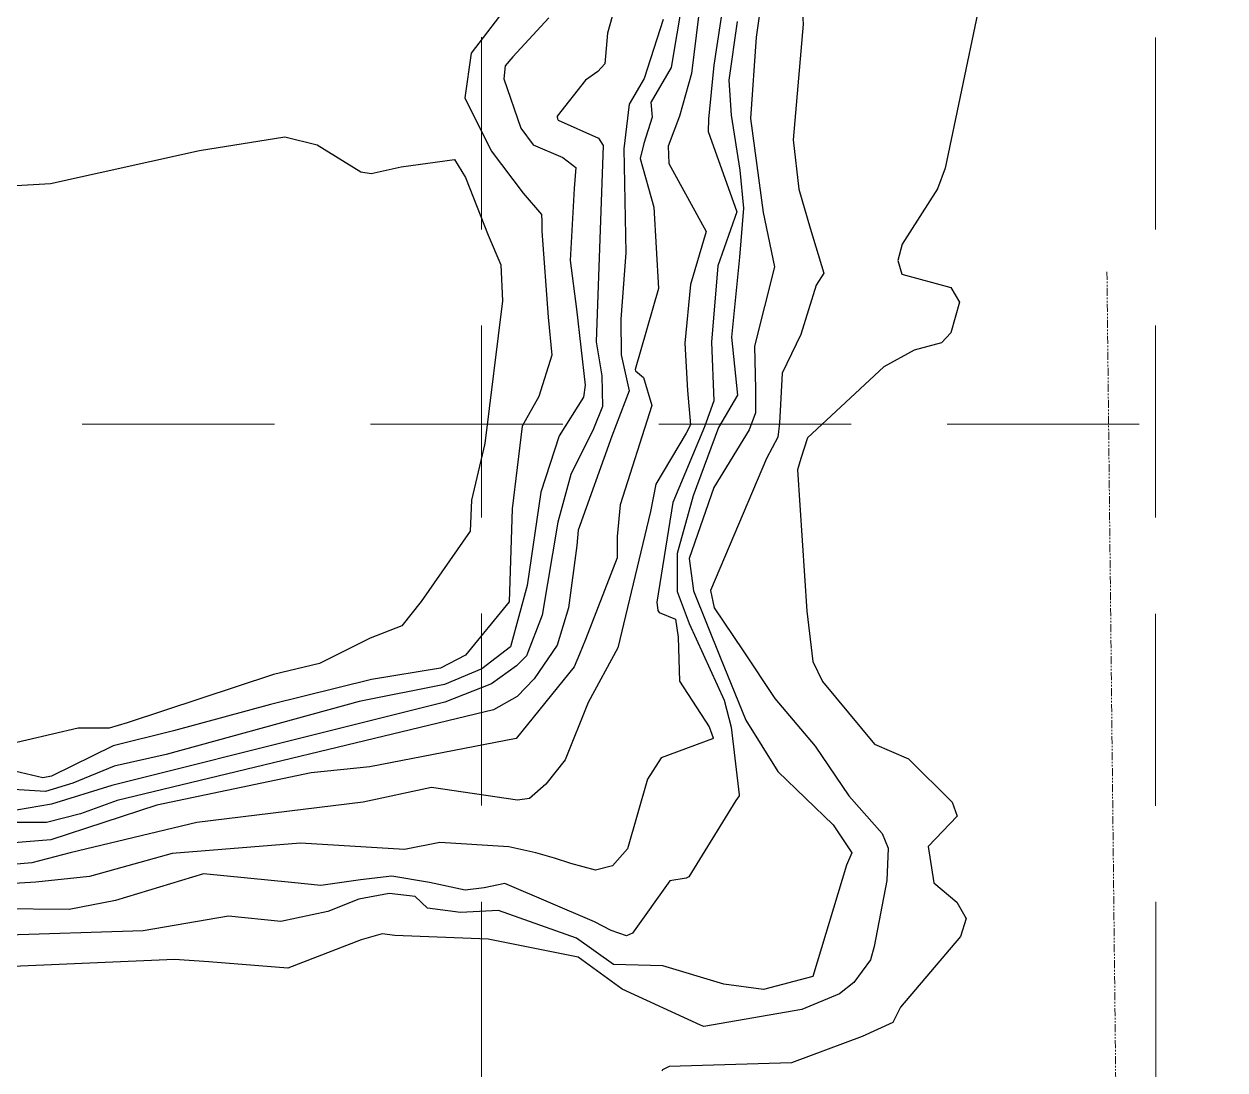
# Model space of a CAD drawing. Header units: inches. Extents: x 2520351 to 2523325, y 7106287 to 7111535.
# Drawn here: x 2521006 to 2521099.7, y 7109187.5 to 7109269.2 of the extents above; entities that cross this region are included whole.
import ezdxf

# ---------------------------------------------------------------- set-up
doc = ezdxf.new("R2010")
doc.units = ezdxf.units.IN
doc.header["$MEASUREMENT"] = 0
for name, pattern in [('DASHED', [0.75, 0.5, -0.25]), ('HIDDEN', [0.375, 0.25, -0.125]), ('Xbndy-SC$0$PHANTOM2', [1.25, 0.625, -0.125, 0.125, -0.125, 0.125, -0.125])]:
    doc.linetypes.add(name, pattern=pattern)
for name, color, linetype in [('1 SODDED LOT', 2, 'Continuous'), ('CONTOURS', 35, 'Continuous'), ('GRID', 254, 'DASHED'), ('XPAV-sc1$0$p-foc', 11, 'Continuous')]:
    doc.layers.add(name, color=color, linetype=linetype)
doc.layers.add('Xbndy-SC$0$ROW-EX', color=5, linetype='Xbndy-SC$0$PHANTOM2', lineweight=0)

msp = doc.modelspace()

# ---------------------------------------------------------------- hatches: boundary and pattern name
at = {"layer": '1 SODDED LOT'}
h = msp.add_hatch(dxfattribs=at)
h.set_pattern_fill('ANSI31', color=256, scale=60, style=0)
edge = h.paths.add_edge_path()
edge.add_line((2521746.39, 7107646.361), (2521744.857, 7107758.308))
edge.add_line((2521744.857, 7107758.308), (2521747.041, 7107758.371))
edge.add_line((2521747.041, 7107758.371), (2521750.993, 7107762.435))
edge.add_line((2521750.993, 7107762.435), (2521785.425, 7107762.909))
edge.add_arc((2521785.671, 7107745.012), 17.899, 0.16206, 90.78788, ccw=False)
edge.add_line((2521803.57, 7107745.062), (2521804.887, 7107727.462))
edge.add_line((2521804.887, 7107727.462), (2521805.021, 7107717.875))
edge.add_line((2521805.021, 7107717.875), (2521805.229, 7107706.444))
edge.add_line((2521805.229, 7107706.444), (2521804.255, 7107705.415))
edge.add_line((2521804.255, 7107705.415), (2521804.602, 7107688.817))
edge.add_arc((2521758.675, 7107687.857), 45.937, -68.34548, 1.1975, ccw=False)
edge.add_line((2521775.626, 7107645.162), (2521772.356, 7107644.147))
edge.add_line((2521772.356, 7107644.147), (2521769.801, 7107643.538))
edge.add_line((2521769.801, 7107643.538), (2521767.103, 7107643.059))
edge.add_line((2521767.103, 7107643.059), (2521762.919, 7107642.614))
edge.add_line((2521762.919, 7107642.614), (2521746.453, 7107642.343))
edge.add_line((2521746.453, 7107642.343), (2521746.39, 7107646.361))
h.paths.add_polyline_path([(2521496.414, 7107642.915), (2521494.874, 7107754.478), (2521494.861, 7107754.892), (2521544.439, 7107755.575), (2521546.495, 7107638.603), (2521496.435, 7107637.888)])
edge = h.paths.add_edge_path()
edge.add_line((2521560.396, 7107910.52), (2521558.068, 7108023.704))
edge.add_line((2521558.068, 7108023.704), (2521651.663, 7108025.618))
edge.add_line((2521651.663, 7108025.618), (2521653.092, 7108025.654))
edge.add_line((2521653.092, 7108025.654), (2521655.123, 7108025.667))
edge.add_arc((2521654.18, 7108007.323), 18.368, 20.57289, 87.05894, ccw=False)
edge.add_line((2521671.377, 7108013.778), (2521671.961, 7108011.767))
edge.add_line((2521671.961, 7108011.767), (2521672.237, 7108010.335))
edge.add_line((2521672.237, 7108010.335), (2521672.659, 7108004.674))
edge.add_line((2521672.659, 7108004.674), (2521673.881, 7107987.838))
edge.add_line((2521673.881, 7107987.838), (2521674.158, 7107971.914))
edge.add_line((2521674.158, 7107971.914), (2521673.188, 7107970.834))
edge.add_line((2521673.188, 7107970.834), (2521673.497, 7107955.693))
edge.add_arc((2521631.778, 7107952.336), 41.855, -86.28261, 4.59989, ccw=False)
edge.add_line((2521634.491, 7107910.57), (2521614.913, 7107910.129))
edge.add_line((2521614.913, 7107910.129), (2521613.934, 7107909.112))
edge.add_line((2521613.934, 7107909.112), (2521560.447, 7107908.05))
edge.add_line((2521560.447, 7107908.05), (2521560.396, 7107910.52))
edge = h.paths.add_edge_path()
edge.add_line((2521047.405, 7108212.414), (2521153.707, 7108190.412))
edge.add_line((2521153.707, 7108190.412), (2521165.446, 7108187.983))
edge.add_line((2521165.446, 7108187.983), (2521145.185, 7108096.358))
edge.add_line((2521145.185, 7108096.358), (2521144.821, 7108095.176))
edge.add_arc((2521127.579, 7108100.486), 18.041, 257.75564, 342.88236, ccw=False)
edge.add_line((2521123.753, 7108082.855), (2521105.242, 7108086.223))
edge.add_line((2521105.242, 7108086.223), (2521097.173, 7108087.699))
edge.add_line((2521097.173, 7108087.699), (2521093.78, 7108088.451))
edge.add_line((2521093.78, 7108088.451), (2521093.022, 7108089.642))
edge.add_line((2521093.022, 7108089.642), (2521042.142, 7108100.827))
edge.add_line((2521042.142, 7108100.827), (2521023.14, 7108104.634))
edge.add_line((2521023.14, 7108104.634), (2521047.405, 7108212.414))
edge = h.paths.add_edge_path()
edge.add_line((2521019.408, 7108035.323), (2521021.41, 7108042.834))
edge.add_arc((2521076.419, 7108028.177), 56.929, 107.20837, 165.07964, ccw=False)
edge.add_line((2521059.577, 7108082.557), (2521062.019, 7108082.754))
edge.add_line((2521062.019, 7108082.754), (2521063.44, 7108082.782))
edge.add_arc((2521064.202, 7108044.407), 38.382, 78.54986, 91.13831, ccw=False)
edge.add_line((2521071.822, 7108082.026), (2521087.223, 7108078.632))
edge.add_line((2521087.223, 7108078.632), (2521090.43, 7108077.926))
edge.add_line((2521090.43, 7108077.926), (2521091.623, 7108078.686))
edge.add_line((2521091.623, 7108078.686), (2521095.106, 7108077.899))
edge.add_line((2521095.106, 7108077.899), (2521098.913, 7108076.726))
edge.add_line((2521098.913, 7108076.726), (2521104.902, 7108074.861))
edge.add_line((2521104.902, 7108074.861), (2521106.435, 7108074.383))
edge.add_line((2521106.435, 7108074.383), (2521107.206, 7108074.186))
edge.add_arc((2521102.829, 7108057.051), 17.686, -2.7582, 75.67054, ccw=False)
edge.add_arc((2521095.727, 7108057.393), 24.796, 350.21743, 357.2418, ccw=False)
edge.add_arc((2521158.456, 7108041.567), 40.016, 163.12927, 313.48457)
edge.add_line((2521185.993, 7108012.533), (2521186.721, 7108013.235))
edge.add_line((2521186.721, 7108013.235), (2521188.445, 7108014.968))
edge.add_line((2521188.445, 7108014.968), (2521189.325, 7108015.758))
edge.add_line((2521189.325, 7108015.758), (2521190.385, 7108016.597))
edge.add_arc((2521201.331, 7108002.771), 17.635, 93.22761, 128.36895, ccw=False)
edge.add_line((2521200.338, 7108020.378), (2521226.997, 7108020.951))
edge.add_line((2521226.997, 7108020.951), (2521230.564, 7107901.292))
edge.add_line((2521230.564, 7107901.292), (2521209.571, 7107900.923))
edge.add_line((2521209.571, 7107900.923), (2521208.432, 7107900.956))
edge.add_arc((2521221.449, 7108343.748), 442.983, 261.09732, 268.31613, ccw=False)
edge.add_line((2521152.895, 7107906.102), (2521147.312, 7107907.176))
edge.add_line((2521147.312, 7107907.176), (2521141.416, 7107908.399))
edge.add_line((2521141.416, 7107908.399), (2521135.5, 7107909.751))
edge.add_line((2521135.5, 7107909.751), (2521130.222, 7107911.078))
edge.add_line((2521130.222, 7107911.078), (2521114.241, 7107915.613))
edge.add_line((2521114.241, 7107915.613), (2521091.683, 7107923.195))
edge.add_line((2521091.683, 7107923.195), (2521064.347, 7107932.482))
edge.add_line((2521064.347, 7107932.482), (2521052.414, 7107936.54))
edge.add_line((2521052.414, 7107936.54), (2521051.789, 7107937.809))
edge.add_line((2521051.789, 7107937.809), (2521044.552, 7107940.267))
edge.add_arc((2521050.146, 7107983.515), 43.608, 187.38848, 262.63049, ccw=False)
edge.add_line((2521006.899, 7107977.907), (2521006.811, 7107978.713))
edge.add_line((2521006.811, 7107978.713), (2521006.677, 7107980.351))
edge.add_line((2521006.677, 7107980.351), (2521006.608, 7107982.515))
edge.add_arc((2521037.369, 7107983.498), 30.777, 169.01425, 181.82938, ccw=False)
edge.add_line((2521007.156, 7107989.363), (2521012.965, 7108011.459))
edge.add_line((2521012.965, 7108011.459), (2521012.259, 7108012.664))
edge.add_line((2521012.259, 7108012.664), (2521018.185, 7108034.614))
edge.add_line((2521018.185, 7108034.614), (2521019.408, 7108035.323))
h.paths.add_polyline_path([(2521283.389, 7108006.111), (2521285.513, 7107902.422), (2521505.51, 7107906.911), (2521503.11, 7108022.567), (2521283.29, 7108018.112)])
edge = h.paths.add_edge_path()
edge.add_line((2521558.718, 7108049.829), (2521558.744, 7108061.743))
edge.add_line((2521558.744, 7108061.743), (2521556.727, 7108159.77))
edge.add_line((2521556.727, 7108159.77), (2521608.8, 7108160.833))
edge.add_line((2521608.8, 7108160.833), (2521609.822, 7108159.854))
edge.add_line((2521609.822, 7108159.854), (2521624.958, 7108160.166))
edge.add_arc((2521625.881, 7108115.424), 44.751, 8.83403, 91.18274, ccw=False)
edge.add_line((2521670.102, 7108122.297), (2521670.531, 7108101.583))
edge.add_line((2521670.531, 7108101.583), (2521671.542, 7108100.599))
edge.add_line((2521671.542, 7108100.599), (2521671.873, 7108084.532))
edge.add_line((2521671.873, 7108084.532), (2521671.149, 7108070.027))
edge.add_line((2521671.149, 7108070.027), (2521671.149, 7108068.798))
edge.add_arc((2521654.107, 7108068.798), 17.042, -87.20466, 0, ccw=False)
edge.add_line((2521654.938, 7108051.776), (2521653.538, 7108051.672))
edge.add_line((2521653.538, 7108051.672), (2521558.718, 7108049.829))
edge = h.paths.add_edge_path()
edge.add_line((2521506.883, 7108158.753), (2521219.57, 7108152.898))
edge.add_line((2521219.57, 7108152.898), (2521201.836, 7108151.717))
edge.add_line((2521201.836, 7108151.717), (2521198.484, 7108151.463))
edge.add_arc((2521199.959, 7108131.998), 19.521, 94.33253, 163.5555)
edge.add_line((2521181.236, 7108137.524), (2521171.402, 7108094.46))
edge.add_line((2521171.402, 7108094.46), (2521161.773, 7108088.501))
edge.add_line((2521161.773, 7108088.501), (2521156.087, 7108064.964))
edge.add_arc((2521177.507, 7108059.79), 22.036, 166.41911, 262.69127)
edge.add_line((2521174.704, 7108037.933), (2521175.55, 7108037.914))
edge.add_line((2521175.55, 7108037.914), (2521179.481, 7108042))
edge.add_line((2521179.481, 7108042), (2521402.459, 7108046.532))
edge.add_line((2521402.459, 7108046.532), (2521495.686, 7108048.451))
edge.add_line((2521495.686, 7108048.451), (2521499.765, 7108044.52))
edge.add_line((2521499.765, 7108044.52), (2521508.702, 7108044.689))
edge.add_line((2521508.702, 7108044.689), (2521508.635, 7108061.229))
edge.add_line((2521508.635, 7108061.229), (2521506.883, 7108158.753))
edge = h.paths.add_edge_path()
edge.add_line((2521610.936, 7108171.88), (2521608.463, 7108290.007))
edge.add_line((2521608.463, 7108290.007), (2521533.495, 7108288.349))
edge.add_line((2521533.495, 7108288.349), (2521484.86, 7108287.213))
edge.add_line((2521484.86, 7108287.213), (2521460.827, 7108286.207))
edge.add_line((2521460.827, 7108286.207), (2521429.898, 7108284.541))
edge.add_line((2521429.898, 7108284.541), (2521368.78, 7108281.064))
edge.add_line((2521368.78, 7108281.064), (2521349.227, 7108279.955))
edge.add_line((2521349.227, 7108279.955), (2521261.123, 7108274.979))
edge.add_line((2521261.123, 7108274.979), (2521220.998, 7108272.742))
edge.add_line((2521220.998, 7108272.742), (2521216.721, 7108276.518))
edge.add_line((2521216.721, 7108276.518), (2521216.674, 7108276.516))
edge.add_arc((2521217.41, 7108256.671), 19.858, 92.12205, 170.60401)
edge.add_line((2521197.818, 7108259.913), (2521204.225, 7108250.571))
edge.add_line((2521204.225, 7108250.571), (2521191.319, 7108184.432))
edge.add_line((2521191.319, 7108184.432), (2521191.258, 7108184.104))
edge.add_arc((2521208.222, 7108180.906), 17.264, 169.32161, 273.42071)
edge.add_line((2521209.252, 7108163.673), (2521219.729, 7108162.926))
edge.add_line((2521219.729, 7108162.926), (2521312.768, 7108164.869))
edge.add_line((2521312.768, 7108164.869), (2521481.29, 7108168.299))
edge.add_line((2521481.29, 7108168.299), (2521608.598, 7108170.834))
edge.add_line((2521608.598, 7108170.834), (2521609.574, 7108171.848))
edge.add_line((2521609.574, 7108171.848), (2521610.936, 7108171.88))
edge = h.paths.add_edge_path()
edge.add_line((2521627.164, 7108316.192), (2521544.243, 7108314.507))
edge.add_line((2521544.243, 7108314.507), (2521502.413, 7108313.513))
edge.add_line((2521502.413, 7108313.513), (2521481.254, 7108312.996))
edge.add_line((2521481.254, 7108312.996), (2521407.227, 7108309.178))
edge.add_line((2521407.227, 7108309.178), (2521291.903, 7108302.79))
edge.add_line((2521291.903, 7108302.79), (2521288.461, 7108418.472))
edge.add_line((2521288.461, 7108418.472), (2521407.146, 7108420.816))
edge.add_line((2521407.146, 7108420.816), (2521497.387, 7108422.631))
edge.add_line((2521497.387, 7108422.631), (2521603.375, 7108424.867))
edge.add_line((2521603.375, 7108424.867), (2521604.436, 7108423.878))
edge.add_line((2521604.436, 7108423.878), (2521620.177, 7108424.167))
edge.add_arc((2521620.99, 7108379.834), 44.34, 11.60944, 91.0508, ccw=False)
edge.add_line((2521664.423, 7108388.757), (2521665.181, 7108365.612))
edge.add_line((2521665.181, 7108365.612), (2521666.172, 7108364.622))
edge.add_line((2521666.172, 7108364.622), (2521666.533, 7108349.61))
edge.add_line((2521666.533, 7108349.61), (2521665.825, 7108330.765))
edge.add_line((2521665.825, 7108330.765), (2521665.778, 7108329.181))
edge.add_arc((2521648.754, 7108329.682), 17.032, 269.7677, 358.31346, ccw=False)
edge.add_line((2521648.685, 7108312.651), (2521631.32, 7108312.267))
edge.add_line((2521631.32, 7108312.267), (2521627.164, 7108316.192))
edge = h.paths.add_edge_path()
edge.add_line((2521256.271, 7108555.666), (2521264.443, 7108547.847))
edge.add_line((2521264.443, 7108547.847), (2521422.215, 7108551.081))
edge.add_line((2521422.215, 7108551.081), (2521439.596, 7108551.405))
edge.add_line((2521439.596, 7108551.405), (2521460.086, 7108551.785))
edge.add_line((2521460.086, 7108551.785), (2521478.534, 7108551.985))
edge.add_line((2521478.534, 7108551.985), (2521498.904, 7108551.846))
edge.add_line((2521498.904, 7108551.846), (2521515.268, 7108551.595))
edge.add_line((2521515.268, 7108551.595), (2521535.218, 7108551.011))
edge.add_line((2521535.218, 7108551.011), (2521558.631, 7108550.02))
edge.add_line((2521558.631, 7108550.02), (2521563.463, 7108549.768))
edge.add_line((2521563.463, 7108549.768), (2521600.095, 7108547.416))
edge.add_line((2521600.095, 7108547.416), (2521612.236, 7108546.594))
edge.add_line((2521612.236, 7108546.594), (2521642.874, 7108544.489))
edge.add_line((2521642.874, 7108544.489), (2521644.669, 7108544.413))
edge.add_arc((2521643.682, 7108526.182), 18.257, -0.20009, 86.90363, ccw=False)
edge.add_line((2521661.94, 7108526.119), (2521663.477, 7108497.644))
edge.add_line((2521663.477, 7108497.644), (2521662.44, 7108496.608))
edge.add_line((2521662.44, 7108496.608), (2521662.835, 7108477.013))
edge.add_arc((2521621.171, 7108477.796), 41.672, 279.50487, 358.92299, ccw=False)
edge.add_line((2521628.052, 7108436.696), (2521270.95, 7108428.024))
edge.add_line((2521270.95, 7108428.024), (2521264.411, 7108427.997))
edge.add_line((2521264.411, 7108427.997), (2521251.988, 7108428.739))
edge.add_line((2521251.988, 7108428.739), (2521250.556, 7108428.86))
edge.add_line((2521250.556, 7108428.86), (2521248.879, 7108429.139))
edge.add_arc((2521252.569, 7108446.617), 17.863, 178.69112, 258.07969, ccw=False)
edge.add_line((2521234.711, 7108447.025), (2521243.768, 7108528.417))
edge.add_line((2521243.768, 7108528.417), (2521236.524, 7108537.367))
edge.add_line((2521236.524, 7108537.367), (2521236.591, 7108537.816))
edge.add_arc((2521256.578, 7108535.542), 20.116, 94.18327, 173.50963, ccw=False)
edge.add_line((2521255.111, 7108555.604), (2521256.271, 7108555.666))
edge = h.paths.add_edge_path()
edge.add_line((2521107.583, 7108664.773), (2521108.643, 7108682.718))
edge.add_line((2521108.643, 7108682.718), (2521266.518, 7108685.938))
edge.add_line((2521266.518, 7108685.938), (2521268.399, 7108592.034))
edge.add_line((2521268.399, 7108592.034), (2521265.611, 7108582.097))
edge.add_line((2521265.611, 7108582.097), (2521265.597, 7108582.046))
edge.add_line((2521265.597, 7108582.046), (2521265.561, 7108582.066))
edge.add_arc((2521245.587, 7108545.891), 41.323, 61.0945, 134.84095)
edge.add_line((2521216.448, 7108575.192), (2521207.179, 7108580.343))
edge.add_line((2521207.179, 7108580.343), (2521107.583, 7108664.773))
h.paths.add_polyline_path([(2521338.51, 7108687.378), (2521340.739, 7108575.452), (2521409.853, 7108576.756), (2521462.547, 7108577.852), (2521498.107, 7108577.928), (2521524.424, 7108577.419), (2521561.995, 7108575.857), (2521619.962, 7108572.155), (2521620.684, 7108584.2), (2521618.441, 7108693.073)])
edge = h.paths.add_edge_path()
edge.add_line((2521675.61, 7108638.407), (2521787.532, 7108640.539))
edge.add_line((2521787.532, 7108640.539), (2521788.818, 7108582.436))
edge.add_arc((2521769.296, 7108582.004), 19.527, -91.27662, 1.26817, ccw=False)
edge.add_line((2521768.861, 7108562.482), (2521676.838, 7108568.346))
edge.add_line((2521676.838, 7108568.346), (2521675.61, 7108638.407))
h.paths.add_polyline_path([(2522089.451, 7108697.693), (2522087.414, 7108797.67), (2522087.403, 7108809.664), (2522141.635, 7108810.778), (2522144.555, 7108694.828), (2522090.785, 7108693.711), (2522089.797, 7108692.702), (2522089.514, 7108692.695)])
h.paths.add_polyline_path([(2522252.393, 7108801.047), (2522254.38, 7108696.131), (2522309.556, 7108697.171), (2522307.112, 7108814.19), (2522252.074, 7108813.05)])
edge = h.paths.add_edge_path()
edge.add_line((2522425.424, 7107990.854), (2522320.452, 7107988.695))
edge.add_line((2522320.452, 7107988.695), (2522321.282, 7107951.54))
edge.add_line((2522321.282, 7107951.54), (2522322.524, 7107935.368))
edge.add_arc((2522340.745, 7107935.671), 18.224, 180.95265, 266.0005)
edge.add_line((2522339.474, 7107917.491), (2522396.477, 7107918.219))
edge.add_line((2522396.477, 7107918.219), (2522404.404, 7107910.476))
edge.add_line((2522404.404, 7107910.476), (2522427.534, 7107910.705))
edge.add_arc((2522426.799, 7107930.516), 19.825, 272.12391, 358.3676)
edge.add_line((2522446.616, 7107929.951), (2522445.36, 7107990.966))
edge.add_line((2522445.36, 7107990.966), (2522425.424, 7107990.854))
h.paths.add_polyline_path([(2522420.673, 7108224.341), (2522421.867, 7108165.949), (2522317.909, 7108163.855), (2522317.732, 7108171.634), (2522316.695, 7108172.593), (2522315.734, 7108222.041)])
h.paths.add_polyline_path([(2522580.275, 7108243.425), (2522458.383, 7108240.38), (2522464.652, 7107967.07), (2522585.562, 7107967.983)])
edge = h.paths.add_edge_path()
edge.add_line((2522579.217, 7108296.92), (2522576.729, 7108417.389))
edge.add_line((2522576.729, 7108417.389), (2522469.653, 7108328.386))
edge.add_line((2522469.653, 7108328.386), (2522462.527, 7108321.446))
edge.add_line((2522462.527, 7108321.446), (2522462.715, 7108321.203))
edge.add_arc((2522430.81, 7108296.502), 40.35, 0.48766, 37.74739, ccw=False)
edge.add_line((2522471.158, 7108296.845), (2522579.217, 7108296.92))
h.paths.add_polyline_path([(2522576.351, 7108437.567), (2522444.997, 7108434.962), (2522443.716, 7108526.288), (2522442.611, 7108536.499), (2522453.203, 7108543.612), (2522459.719, 7108551.848), (2522464.202, 7108561.88), (2522465.588, 7108573.167), (2522464.178, 7108583.418), (2522459.796, 7108593.276), (2522456.298, 7108597.552), (2522461.815, 7108601.719), (2522466.364, 7108600.858), (2522572.932, 7108603.073)])
h.paths.add_polyline_path([(2522569.609, 7108767.997), (2522570.724, 7108713.033), (2522460.711, 7108710.69), (2522444.756, 7108711.11), (2522444.014, 7108745.997), (2522444.872, 7108752.496), (2522447.486, 7108758.013), (2522451.681, 7108762.454), (2522456.294, 7108765.05), (2522464.826, 7108769.188), (2522481.935, 7108766.158)])
h.paths.add_polyline_path([(2522560.757, 7109202.2), (2522446.332, 7109199.813), (2522434.274, 7109198.054), (2522437.503, 7109182.674), (2522439.657, 7109156.512), (2522441.43, 7109069.763), (2522437.53, 7109065.63), (2522437.823, 7109051.02), (2522439.59, 7109049.339), (2522563.76, 7109052.269)])

# ---------------------------------------------------------------- linework, layer by layer
at = {"layer": 'CONTOURS'}
for p, q in [((2521054.51, 7109278.91, 737), (2521051.53, 7109268.47, 737)), ((2521061.56, 7109277.17, 733), (2521059.84, 7109265.98, 733)), ((2521059.24, 7109274.56, 734), (2521058.1, 7109265.32, 734)), ((2521064.03, 7109274.32, 731), (2521063.15, 7109268.15, 731)), ((2521066.61, 7109272.55, 730), (2521066.81, 7109269.17, 730)), ((2521044.04, 7109271.02, 739), (2521040.89, 7109266.92, 739)), ((2521057.4, 7109271.07, 735), (2521056.5, 7109265.8, 735)), ((2521080.45, 7109270.12, 729), (2521077.89, 7109257.92, 729)), ((2521046.97, 7109269.68, 738), (2521044.14, 7109266.61, 738)), ((2521055.89, 7109269.53, 736), (2521054.41, 7109264.93, 736)), ((2521061.67, 7109269.38, 732), (2521061.02, 7109264.8, 732)), ((2521066.81, 7109269.17, 730), (2521066.02, 7109260.13, 730)), ((2521051.53, 7109268.47, 737), (2521051.33, 7109266.07, 737)), ((2521063.15, 7109268.15, 731), (2521062.69, 7109261.8, 731)), ((2521040.89, 7109266.92, 739), (2521040.41, 7109263.41, 739)), ((2521044.14, 7109266.61, 738), (2521043.56, 7109265.91, 738)), ((2521043.56, 7109265.91, 738), (2521043.44, 7109264.9, 738)), ((2521050.8, 7109265.48, 737), (2521049.83, 7109264.8, 737)), ((2521051.33, 7109266.07, 737), (2521050.8, 7109265.48, 737)), ((2521056.5, 7109265.8, 735), (2521054.95, 7109263.11, 735)), ((2521058.1, 7109265.32, 734), (2521057.17, 7109262, 734)), ((2521059.84, 7109265.98, 733), (2521059.43, 7109261.76, 733)), ((2521043.44, 7109264.9, 738), (2521044.78, 7109261.06, 738)), ((2521049.83, 7109264.8, 737), (2521047.62, 7109261.98, 737)), ((2521054.41, 7109264.93, 736), (2521053.23, 7109262.93, 736)), ((2521061.02, 7109264.8, 732), (2521061.19, 7109262.06, 732)), ((2521040.41, 7109263.41, 739), (2521042.47, 7109259.27, 739)), ((2521053.23, 7109262.93, 736), (2521052.81, 7109259.44, 736)), ((2521054.95, 7109263.11, 735), (2521054.92, 7109263.07, 735)), ((2521054.92, 7109263.07, 735), (2521055.03, 7109261.91, 735)), ((2521047.62, 7109261.98, 737), (2521047.61, 7109261.96, 737)), ((2521047.61, 7109261.96, 737), (2521047.61, 7109261.94, 737)), ((2521047.61, 7109261.94, 737), (2521047.62, 7109261.92, 737)), ((2521047.62, 7109261.92, 737), (2521047.63, 7109261.82, 737)), ((2521047.63, 7109261.82, 737), (2521047.65, 7109261.77, 737)), ((2521047.65, 7109261.77, 737), (2521047.7, 7109261.68, 737)), ((2521047.7, 7109261.68, 737), (2521050.85, 7109260.26, 737)), ((2521055.03, 7109261.91, 735), (2521054.37, 7109259.86, 735)), ((2521057.17, 7109262, 734), (2521056.28, 7109259.64, 734)), ((2521059.43, 7109261.76, 733), (2521059.4, 7109260.8, 733)), ((2521061.19, 7109262.06, 732), (2521061.86, 7109257.77, 732)), ((2521062.69, 7109261.8, 731), (2521063.7, 7109254.47, 731)), ((2521044.78, 7109261.06, 738), (2521045.73, 7109259.74, 738)), ((2521059.4, 7109260.8, 733), (2521061.63, 7109254.51, 733)), ((2521019.71, 7109259.32, 740), (2521026.35, 7109260.37, 740)), ((2521026.35, 7109260.37, 740), (2521028.88, 7109259.75, 740)), ((2521028.88, 7109259.75, 740), (2521032.3, 7109257.65, 740)), ((2521045.73, 7109259.74, 738), (2521048.06, 7109258.75, 738)), ((2521051.2, 7109259.7, 737), (2521050.66, 7109244.36, 737)), ((2521050.85, 7109260.26, 737), (2521051.2, 7109259.7, 737)), ((2521054.37, 7109259.86, 735), (2521054.09, 7109258.67, 735)), ((2521066.02, 7109260.13, 730), (2521066.47, 7109256.3, 730)), ((2521008.08, 7109256.74, 740), (2521019.71, 7109259.32, 740)), ((2521042.47, 7109259.27, 739), (2521044.95, 7109255.98, 739)), ((2521048.06, 7109258.75, 738), (2521049.07, 7109257.99, 738)), ((2521052.81, 7109259.44, 736), (2521052.96, 7109251.31, 736)), ((2521056.28, 7109259.64, 734), (2521056.32, 7109258.28, 734)), ((2521033.1, 7109257.52, 740), (2521035.45, 7109258.04, 740)), ((2521035.45, 7109258.04, 740), (2521039.6, 7109258.6, 740)), ((2521039.6, 7109258.6, 740), (2521040.47, 7109257.19, 740)), ((2521049.07, 7109257.99, 738), (2521048.94, 7109256.35, 738)), ((2521054.09, 7109258.67, 735), (2521055.15, 7109254.89, 735)), ((2521056.32, 7109258.28, 734), (2521059.25, 7109252.97, 734)), ((2521077.89, 7109257.92, 729), (2521077.29, 7109256.31, 729)), ((2521032.3, 7109257.65, 740), (2521033.1, 7109257.52, 740)), ((2521040.47, 7109257.19, 740), (2521042.23, 7109252.69, 740)), ((2521061.86, 7109257.77, 732), (2521062.16, 7109254.81, 732)), ((2521004.95, 7109256.55, 740), (2521008.08, 7109256.74, 740)), ((2521044.95, 7109255.98, 739), (2521046.39, 7109254.3, 739)), ((2521048.94, 7109256.35, 738), (2521048.63, 7109250.72, 738)), ((2521066.47, 7109256.3, 730), (2521067.35, 7109253.24, 730)), ((2521077.29, 7109256.31, 729), (2521074.54, 7109252, 729)), ((2521046.39, 7109254.3, 739), (2521046.41, 7109253.77, 739)), ((2521055.15, 7109254.89, 735), (2521055.53, 7109248.52, 735)), ((2521061.63, 7109254.51, 733), (2521060.16, 7109250.31, 733)), ((2521062.16, 7109254.81, 732), (2521061.84, 7109250.97, 732)), ((2521063.7, 7109254.47, 731), (2521064.58, 7109250.21, 731)), ((2521046.41, 7109253.77, 739), (2521046.42, 7109253.02, 739)), ((2521067.35, 7109253.24, 730), (2521068.43, 7109249.72, 730)), ((2521042.23, 7109252.69, 740), (2521043.22, 7109250.37, 740)), ((2521046.42, 7109253.02, 739), (2521046.91, 7109246.28, 739)), ((2521059.25, 7109252.97, 734), (2521058.03, 7109248.84, 734)), ((2521052.96, 7109251.31, 736), (2521052.59, 7109246.14, 736)), ((2521074.54, 7109252, 729), (2521074.21, 7109250.71, 729)), ((2521043.22, 7109250.37, 740), (2521043.35, 7109247.58, 740)), ((2521048.63, 7109250.72, 738), (2521049.12, 7109246.91, 738)), ((2521060.16, 7109250.31, 733), (2521059.67, 7109244.34, 733)), ((2521061.84, 7109250.97, 732), (2521061.21, 7109244.73, 732)), ((2521074.21, 7109250.71, 729), (2521074.51, 7109249.64, 729)), ((2521064.58, 7109250.21, 731), (2521063.02, 7109244.04, 731)), ((2521068.43, 7109249.72, 730), (2521067.84, 7109248.79, 730)), ((2521074.51, 7109249.64, 729), (2521078.33, 7109248.62, 729)), ((2521055.53, 7109248.52, 735), (2521053.7, 7109242.21, 735)), ((2521058.03, 7109248.84, 734), (2521057.57, 7109244.25, 734)), ((2521067.84, 7109248.79, 730), (2521066.64, 7109244.94, 730)), ((2521078.33, 7109248.62, 729), (2521079.01, 7109247.46, 729)), ((2521043.35, 7109247.58, 740), (2521041.96, 7109236.44, 740)), ((2521049.12, 7109246.91, 738), (2521049.79, 7109240.98, 738)), ((2521079.01, 7109247.46, 729), (2521078.33, 7109245.06, 729)), ((2521046.91, 7109246.28, 739), (2521047.19, 7109243.32, 739)), ((2521052.59, 7109246.14, 736), (2521052.6, 7109243.36, 736)), ((2521061.21, 7109244.73, 732), (2521061.69, 7109240.21, 732)), ((2521066.64, 7109244.94, 730), (2521065.18, 7109241.91, 730)), ((2521078.33, 7109245.06, 729), (2521077.6, 7109244.29, 729)), ((2521050.66, 7109244.36, 737), (2521051.11, 7109241.72, 737)), ((2521057.57, 7109244.25, 734), (2521057.79, 7109240.56, 734)), ((2521059.67, 7109244.34, 733), (2521059.85, 7109239.75, 733)), ((2521063.02, 7109244.04, 731), (2521063.1, 7109240.67, 731)), ((2521077.6, 7109244.29, 729), (2521075.47, 7109243.71, 729)), ((2521047.19, 7109243.32, 739), (2521046.18, 7109240.09, 739)), ((2521052.6, 7109243.36, 736), (2521053.23, 7109240.55, 736)), ((2521075.47, 7109243.71, 729), (2521073.11, 7109242.41, 729)), ((2521053.7, 7109242.21, 735), (2521053.72, 7109242.1, 735)), ((2521053.72, 7109242.1, 735), (2521054.36, 7109241.58, 735)), ((2521065.18, 7109241.91, 730), (2521064.97, 7109238.01, 730)), ((2521073.11, 7109242.41, 729), (2521067.14, 7109236.86, 729)), ((2521049.79, 7109240.98, 738), (2521049.68, 7109240.04, 738)), ((2521051.11, 7109241.72, 737), (2521051.14, 7109239.32, 737)), ((2521054.36, 7109241.58, 735), (2521055.01, 7109239.39, 735)), ((2521046.18, 7109240.09, 739), (2521044.89, 7109237.79, 739)), ((2521049.68, 7109240.04, 738), (2521047.78, 7109237.03, 738)), ((2521053.23, 7109240.55, 736), (2521051.87, 7109237, 736)), ((2521057.79, 7109240.56, 734), (2521058.02, 7109237.88, 734)), ((2521061.69, 7109240.21, 732), (2521060.21, 7109237.68, 732)), ((2521063.1, 7109240.67, 731), (2521063.08, 7109238.83, 731)), ((2521051.14, 7109239.32, 737), (2521050.46, 7109237.58, 737)), ((2521055.01, 7109239.39, 735), (2521052.54, 7109231.64, 735)), ((2521059.85, 7109239.75, 733), (2521059.12, 7109237.73, 733)), ((2521063.08, 7109238.83, 731), (2521062.6, 7109237.49, 731)), ((2521044.89, 7109237.79, 739), (2521044.11, 7109231.33, 739)), ((2521050.46, 7109237.58, 737), (2521048.68, 7109234.01, 737)), ((2521057.69, 7109237.24, 734), (2521055.32, 7109233.25, 734)), ((2521059.12, 7109237.73, 733), (2521056.64, 7109231.82, 733)), ((2521058.02, 7109237.88, 734), (2521057.69, 7109237.24, 734)), ((2521060.21, 7109237.68, 732), (2521058.23, 7109232.35, 732)), ((2521062.6, 7109237.49, 731), (2521059.84, 7109232.98, 731)), ((2521064.97, 7109238.01, 730), (2521064.84, 7109236.92, 730)), ((2521041.96, 7109236.44, 740), (2521040.93, 7109232, 740)), ((2521047.78, 7109237.03, 738), (2521046.34, 7109232.62, 738)), ((2521051.87, 7109237, 736), (2521049.26, 7109229.67, 736)), ((2521064.84, 7109236.92, 730), (2521063.95, 7109235.26, 730)), ((2521067.14, 7109236.86, 729), (2521066.63, 7109235.25, 729)), ((2521063.95, 7109235.26, 730), (2521059.59, 7109224.94, 730)), ((2521066.63, 7109235.25, 729), (2521066.37, 7109234.37, 729)), ((2521066.37, 7109234.37, 729), (2521067.11, 7109223.34, 729)), ((2521048.68, 7109234.01, 737), (2521047.66, 7109230.29, 737)), ((2521046.34, 7109232.62, 738), (2521045.28, 7109225.35, 738)), ((2521055.32, 7109233.25, 734), (2521054.89, 7109231.13, 734)), ((2521059.84, 7109232.98, 731), (2521057.91, 7109227.44, 731)), ((2521040.93, 7109232, 740), (2521040.82, 7109229.58, 740)), ((2521052.54, 7109231.64, 735), (2521052.29, 7109229.17, 735)), ((2521056.64, 7109231.82, 733), (2521055.39, 7109224.04, 733)), ((2521058.23, 7109232.35, 732), (2521056.97, 7109227.85, 732)), ((2521044.11, 7109231.33, 739), (2521043.86, 7109224.07, 739)), ((2521054.89, 7109231.13, 734), (2521052.36, 7109220.47, 734)), ((2521047.66, 7109230.29, 737), (2521046.45, 7109223.03, 737)), ((2521040.82, 7109229.58, 740), (2521037.01, 7109224.09, 740)), ((2521049.26, 7109229.67, 736), (2521049.14, 7109228.47, 736)), ((2521052.29, 7109229.17, 735), (2521052.3, 7109227.5, 735)), ((2521049.14, 7109228.47, 736), (2521048.5, 7109223.6, 736)), ((2521056.97, 7109227.85, 732), (2521056.98, 7109224.86, 732)), ((2521052.3, 7109227.5, 735), (2521049.83, 7109221.12, 735)), ((2521057.91, 7109227.44, 731), (2521058.25, 7109224.93, 731)), ((2521045.28, 7109225.35, 738), (2521043.96, 7109220.54, 738)), ((2521037.01, 7109224.09, 740), (2521035.48, 7109222.19, 740)), ((2521043.86, 7109224.07, 739), (2521040.45, 7109219.91, 739)), ((2521056.98, 7109224.86, 732), (2521057.91, 7109222.37, 732)), ((2521058.25, 7109224.93, 731), (2521060.33, 7109219.75, 731)), ((2521059.59, 7109224.94, 730), (2521059.86, 7109223.6, 730)), ((2521048.5, 7109223.6, 736), (2521047.61, 7109220.69, 736)), ((2521055.39, 7109224.04, 733), (2521055.47, 7109223.39, 733)), ((2521055.47, 7109223.39, 733), (2521055.57, 7109223.23, 733)), ((2521055.57, 7109223.23, 733), (2521056.86, 7109222.7, 733)), ((2521059.86, 7109223.6, 730), (2521062.14, 7109220.23, 730)), ((2521067.11, 7109223.34, 729), (2521067.56, 7109219.4, 729)), ((2521035.48, 7109222.19, 740), (2521033.01, 7109221.22, 740)), ((2521046.45, 7109223.03, 737), (2521045.21, 7109219.85, 737)), ((2521056.86, 7109222.7, 733), (2521057.07, 7109221.3, 733)), ((2521057.91, 7109222.37, 732), (2521060.65, 7109216.39, 732)), ((2521057.07, 7109221.3, 733), (2521057.16, 7109217.87, 733)), ((2521033.01, 7109221.22, 740), (2521029.07, 7109219.25, 740)), ((2521043.96, 7109220.54, 738), (2521041.74, 7109218.82, 738)), ((2521047.61, 7109220.69, 736), (2521045.81, 7109218.04, 736)), ((2521049.83, 7109221.12, 735), (2521049.36, 7109219.97, 735)), ((2521052.36, 7109220.47, 734), (2521050.04, 7109216.19, 734)), ((2521040.45, 7109219.91, 739), (2521038.5, 7109218.88, 739)), ((2521045.21, 7109219.85, 737), (2521044.45, 7109219.07, 737)), ((2521049.36, 7109219.97, 735), (2521048.94, 7109218.98, 735)), ((2521060.33, 7109219.75, 731), (2521062.35, 7109214.81, 731)), ((2521062.14, 7109220.23, 730), (2521064.6, 7109216.51, 730)), ((2521067.56, 7109219.4, 729), (2521068.31, 7109217.84, 729)), ((2521029.07, 7109219.25, 740), (2521025.48, 7109218.4, 740)), ((2521038.5, 7109218.88, 739), (2521033.12, 7109218, 739)), ((2521041.74, 7109218.82, 738), (2521038.83, 7109217.62, 738)), ((2521044.45, 7109219.07, 737), (2521042.49, 7109217.65, 737)), ((2521048.94, 7109218.98, 735), (2521044.41, 7109213.4, 735)), ((2521025.48, 7109218.4, 740), (2521014.06, 7109214.62, 740)), ((2521033.12, 7109218, 739), (2521025.25, 7109216.04, 739)), ((2521038.83, 7109217.62, 738), (2521032.16, 7109216.28, 738)), ((2521042.49, 7109217.65, 737), (2521038.84, 7109216.24, 737)), ((2521045.81, 7109218.04, 736), (2521044.49, 7109216.66, 736)), ((2521057.16, 7109217.87, 733), (2521059.47, 7109214.3, 733)), ((2521068.31, 7109217.84, 729), (2521072.38, 7109212.94, 729)), ((2521044.49, 7109216.66, 736), (2521042.65, 7109215.63, 736)), ((2521042.65, 7109215.63, 736), (2521013.28, 7109208.55, 736)), ((2521032.16, 7109216.28, 738), (2521017.1, 7109212.14, 738)), ((2521025.25, 7109216.04, 739), (2521017.67, 7109213.99, 739)), ((2521038.84, 7109216.24, 737), (2521029.28, 7109213.83, 737)), ((2521050.04, 7109216.19, 734), (2521048.25, 7109211.72, 734)), ((2521060.65, 7109216.39, 732), (2521061.2, 7109214.28, 732)), ((2521064.6, 7109216.51, 730), (2521067.75, 7109212.79, 730)), ((2521062.35, 7109214.81, 731), (2521064.83, 7109210.81, 731)), ((2521010.24, 7109214.19, 740), (2521004.23, 7109212.79, 740)), ((2521012.64, 7109214.2, 740), (2521010.24, 7109214.19, 740)), ((2521014.06, 7109214.62, 740), (2521012.64, 7109214.2, 740)), ((2521029.28, 7109213.83, 737), (2521012.85, 7109209.73, 737)), ((2521017.67, 7109213.99, 739), (2521012.96, 7109212.81, 739)), ((2521059.47, 7109214.3, 733), (2521059.79, 7109213.45, 733)), ((2521061.2, 7109214.28, 732), (2521061.82, 7109208.99, 732)), ((2521012.96, 7109212.81, 739), (2521008.14, 7109210.45, 739)), ((2521044.41, 7109213.4, 735), (2521032.99, 7109211.19, 735)), ((2521059.74, 7109213.37, 733), (2521055.72, 7109211.88, 733)), ((2521059.79, 7109213.45, 733), (2521059.74, 7109213.37, 733)), ((2521072.38, 7109212.94, 729), (2521075.03, 7109211.8, 729)), ((2521017.1, 7109212.14, 738), (2521013.03, 7109211.22, 738)), ((2521055.72, 7109211.88, 733), (2521054.66, 7109210.22, 733)), ((2521067.75, 7109212.79, 730), (2521070.37, 7109208.92, 730)), ((2521007.48, 7109210.31, 739), (2521003.38, 7109211.28, 739)), ((2521013.03, 7109211.22, 738), (2521009.81, 7109209.9, 738)), ((2521032.99, 7109211.19, 735), (2521028.42, 7109210.71, 735)), ((2521048.25, 7109211.72, 734), (2521046.72, 7109209.83, 734)), ((2521075.03, 7109211.8, 729), (2521078.44, 7109208.42, 729)), ((2521008.14, 7109210.45, 739), (2521007.48, 7109210.31, 739)), ((2521028.42, 7109210.71, 735), (2521016.36, 7109208.18, 735)), ((2521054.66, 7109210.22, 733), (2521053.1, 7109204.77, 733)), ((2521064.83, 7109210.81, 731), (2521069.16, 7109206.64, 731)), ((2521007.67, 7109209.26, 738), (2521003.79, 7109209.5, 738)), ((2521009.81, 7109209.9, 738), (2521007.67, 7109209.26, 738)), ((2521012.85, 7109209.73, 737), (2521008.14, 7109208.27, 737)), ((2521037.8, 7109209.56, 734), (2521032.48, 7109208.41, 734)), ((2521044.51, 7109208.57, 734), (2521037.8, 7109209.56, 734)), ((2521046.72, 7109209.83, 734), (2521045.45, 7109208.71, 734)), ((2521008.14, 7109208.27, 737), (2521005.42, 7109207.79, 737)), ((2521016.36, 7109208.18, 735), (2521008.09, 7109205.49, 735)), ((2521013.28, 7109208.55, 736), (2521010.42, 7109207.52, 736)), ((2521032.48, 7109208.41, 734), (2521019.49, 7109206.82, 734)), ((2521045.45, 7109208.71, 734), (2521044.51, 7109208.57, 734)), ((2521061.56, 7109208.55, 732), (2521057.9, 7109202.58, 732)), ((2521061.82, 7109208.91, 732), (2521061.56, 7109208.55, 732)), ((2521061.82, 7109208.99, 732), (2521061.82, 7109208.91, 732)), ((2521070.37, 7109208.92, 730), (2521072.98, 7109205.98, 730)), ((2521078.44, 7109208.42, 729), (2521078.82, 7109207.33, 729)), ((2521010.42, 7109207.52, 736), (2521007.76, 7109206.84, 736)), ((2521078.82, 7109207.33, 729), (2521076.57, 7109204.95, 729)), ((2521007.76, 7109206.84, 736), (2521003.45, 7109206.84, 736)), ((2521019.49, 7109206.82, 734), (2521009.6, 7109204.46, 734)), ((2521069.16, 7109206.64, 731), (2521070.6, 7109204.47, 731)), ((2521008.09, 7109205.49, 735), (2520999.01, 7109204.75, 735)), ((2521072.98, 7109205.98, 730), (2521073.44, 7109204.84, 730)), ((2521009.6, 7109204.46, 734), (2521006.6, 7109203.68, 734)), ((2521017.57, 7109204.42, 733), (2521011.11, 7109202.62, 733)), ((2521027.59, 7109205.22, 733), (2521017.57, 7109204.42, 733)), ((2521035.69, 7109204.73, 733), (2521027.59, 7109205.22, 733)), ((2521038.46, 7109205.28, 733), (2521035.69, 7109204.73, 733)), ((2521043.84, 7109204.93, 733), (2521038.46, 7109205.28, 733)), ((2521045.96, 7109204.46, 733), (2521043.84, 7109204.93, 733)), ((2521047.4, 7109204.05, 733), (2521045.96, 7109204.46, 733)), ((2521053.1, 7109204.77, 733), (2521051.94, 7109203.46, 733)), ((2521070.6, 7109204.47, 731), (2521070.19, 7109203.51, 731)), ((2521073.44, 7109204.84, 730), (2521073.35, 7109202.29, 730)), ((2521076.57, 7109204.95, 729), (2521077.02, 7109202.12, 729)), ((2521006.6, 7109203.68, 734), (2521002.42, 7109203.32, 734)), ((2521048.69, 7109203.64, 733), (2521047.4, 7109204.05, 733)), ((2521050.6, 7109203.12, 733), (2521048.69, 7109203.64, 733)), ((2521051.94, 7109203.46, 733), (2521050.6, 7109203.12, 733)), ((2521070.19, 7109203.51, 731), (2521067.57, 7109194.8, 731)), ((2521011.11, 7109202.62, 733), (2521006.92, 7109202.16, 733)), ((2521020.01, 7109202.83, 732), (2521013.15, 7109200.73, 732)), ((2521026.89, 7109202.15, 732), (2521020.01, 7109202.83, 732)), ((2521034.71, 7109202.64, 732), (2521032.27, 7109202.35, 732)), ((2521037.64, 7109202.15, 732), (2521034.71, 7109202.64, 732)), ((2521057.68, 7109202.49, 732), (2521056.4, 7109202.27, 732)), ((2521057.9, 7109202.58, 732), (2521057.68, 7109202.49, 732)), ((2521006.92, 7109202.16, 733), (2521003.02, 7109201.94, 733)), ((2521029.17, 7109201.92, 732), (2521026.89, 7109202.15, 732)), ((2521032.27, 7109202.35, 732), (2521029.17, 7109201.92, 732)), ((2521040.42, 7109201.54, 732), (2521037.64, 7109202.15, 732)), ((2521041.91, 7109201.72, 732), (2521040.42, 7109201.54, 732)), ((2521043.52, 7109202.07, 732), (2521041.91, 7109201.72, 732)), ((2521050.52, 7109199.07, 732), (2521043.52, 7109202.07, 732)), ((2521056.4, 7109202.27, 732), (2521053.5, 7109198.18, 732)), ((2521073.35, 7109202.29, 730), (2521072.35, 7109197.14, 730)), ((2521077.02, 7109202.12, 729), (2521078.81, 7109200.6, 729)), ((2521013.15, 7109200.73, 732), (2521009.52, 7109200.04, 732)), ((2521032.14, 7109200.85, 731), (2521029.72, 7109199.88, 731)), ((2521034.51, 7109201.29, 731), (2521032.14, 7109200.85, 731)), ((2521036.53, 7109201.04, 731), (2521034.51, 7109201.29, 731)), ((2521037.49, 7109200.15, 731), (2521036.53, 7109201.04, 731)), ((2521009.52, 7109200.04, 732), (2521003.17, 7109200.11, 732)), ((2521029.72, 7109199.88, 731), (2521026.05, 7109199.1, 731)), ((2521040.08, 7109199.8, 731), (2521037.49, 7109200.15, 731)), ((2521043.04, 7109199.96, 731), (2521040.08, 7109199.8, 731)), ((2521049.12, 7109197.8, 731), (2521043.04, 7109199.96, 731)), ((2521078.81, 7109200.6, 729), (2521079.53, 7109199.33, 729)), ((2521021.95, 7109199.51, 731), (2521015.3, 7109198.36, 731)), ((2521026.05, 7109199.1, 731), (2521021.95, 7109199.51, 731)), ((2521051.83, 7109198.41, 732), (2521050.52, 7109199.07, 732)), ((2521079.53, 7109199.33, 729), (2521079.09, 7109197.94, 729)), ((2521015.3, 7109198.36, 731), (2521003.13, 7109197.99, 731)), ((2521033.95, 7109198.15, 730), (2521032.31, 7109197.68, 730)), ((2521034.94, 7109198, 730), (2521033.95, 7109198.15, 730)), ((2521042.24, 7109197.73, 730), (2521034.94, 7109198, 730)), ((2521053.02, 7109197.98, 732), (2521051.83, 7109198.41, 732)), ((2521053.5, 7109198.18, 732), (2521053.02, 7109197.98, 732)), ((2521079.09, 7109197.94, 729), (2521074.42, 7109192.4, 729)), ((2521032.31, 7109197.68, 730), (2521026.6, 7109195.45, 730)), ((2521049.25, 7109196.32, 730), (2521042.24, 7109197.73, 730)), ((2521052, 7109195.73, 731), (2521049.12, 7109197.8, 731)), ((2521072.35, 7109197.14, 730), (2521072.06, 7109196.11, 730)), ((2521017.75, 7109196.13, 730), (2521001.34, 7109195.43, 730)), ((2521020.42, 7109195.94, 730), (2521017.75, 7109196.13, 730)), ((2521026.6, 7109195.45, 730), (2521020.42, 7109195.94, 730)), ((2521052.69, 7109193.82, 730), (2521049.25, 7109196.32, 730)), ((2521072.06, 7109196.11, 730), (2521070.77, 7109194.35, 730)), ((2521055.86, 7109195.63, 731), (2521052, 7109195.73, 731)), ((2521060.62, 7109194.2, 731), (2521055.86, 7109195.63, 731)), ((2521063.71, 7109193.79, 731), (2521060.62, 7109194.2, 731)), ((2521067.57, 7109194.8, 731), (2521063.71, 7109193.79, 731)), ((2521070.77, 7109194.35, 730), (2521069.66, 7109193.46, 730)), ((2521058.81, 7109191.01, 730), (2521052.69, 7109193.82, 730)), ((2521069.66, 7109193.46, 730), (2521066.7, 7109192.24, 730)), ((2521066.7, 7109192.24, 730), (2521059.05, 7109190.89, 730)), ((2521074.42, 7109192.4, 729), (2521073.81, 7109191.21, 729)), ((2521059.05, 7109190.89, 730), (2521058.81, 7109191.01, 730)), ((2521073.81, 7109191.21, 729), (2521071.42, 7109190.12, 729)), ((2521071.42, 7109190.12, 729), (2521065.91, 7109188.07, 729)), ((2521055.83, 7109187.52, 729), (2521055.79, 7109187.42, 729)), ((2521056.35, 7109187.79, 729), (2521055.83, 7109187.52, 729)), ((2521065.91, 7109188.07, 729), (2521056.35, 7109187.79, 729))]:
    msp.add_line(p, q, dxfattribs=at)
at = {"layer": 'GRID', "color": 252, "linetype": 'HIDDEN', "lineweight": 0, "ltscale": 60}
for p, q in [((2521041.963, 7106553.146), (2521041.68, 7109604.329)), ((2521094.792, 7106553.138), (2521094.255, 7109604.374)), ((2520673.048, 7109237.94), (2522673.452, 7109237.94))]:
    msp.add_line(p, q, dxfattribs=at)
at = {"layer": 'Xbndy-SC$0$ROW-EX', "color": 0}
msp.add_line((2521090.524, 7109249.825), (2521094.426, 7108889.391), dxfattribs=at)
at = {"layer": 'XPAV-sc1$0$p-foc', "color": 7}
msp.add_arc((2521837.712, 7110047.84), 1487, 271.168493, 271.168493, dxfattribs=at)

doc.saveas('drawing.dxf')
